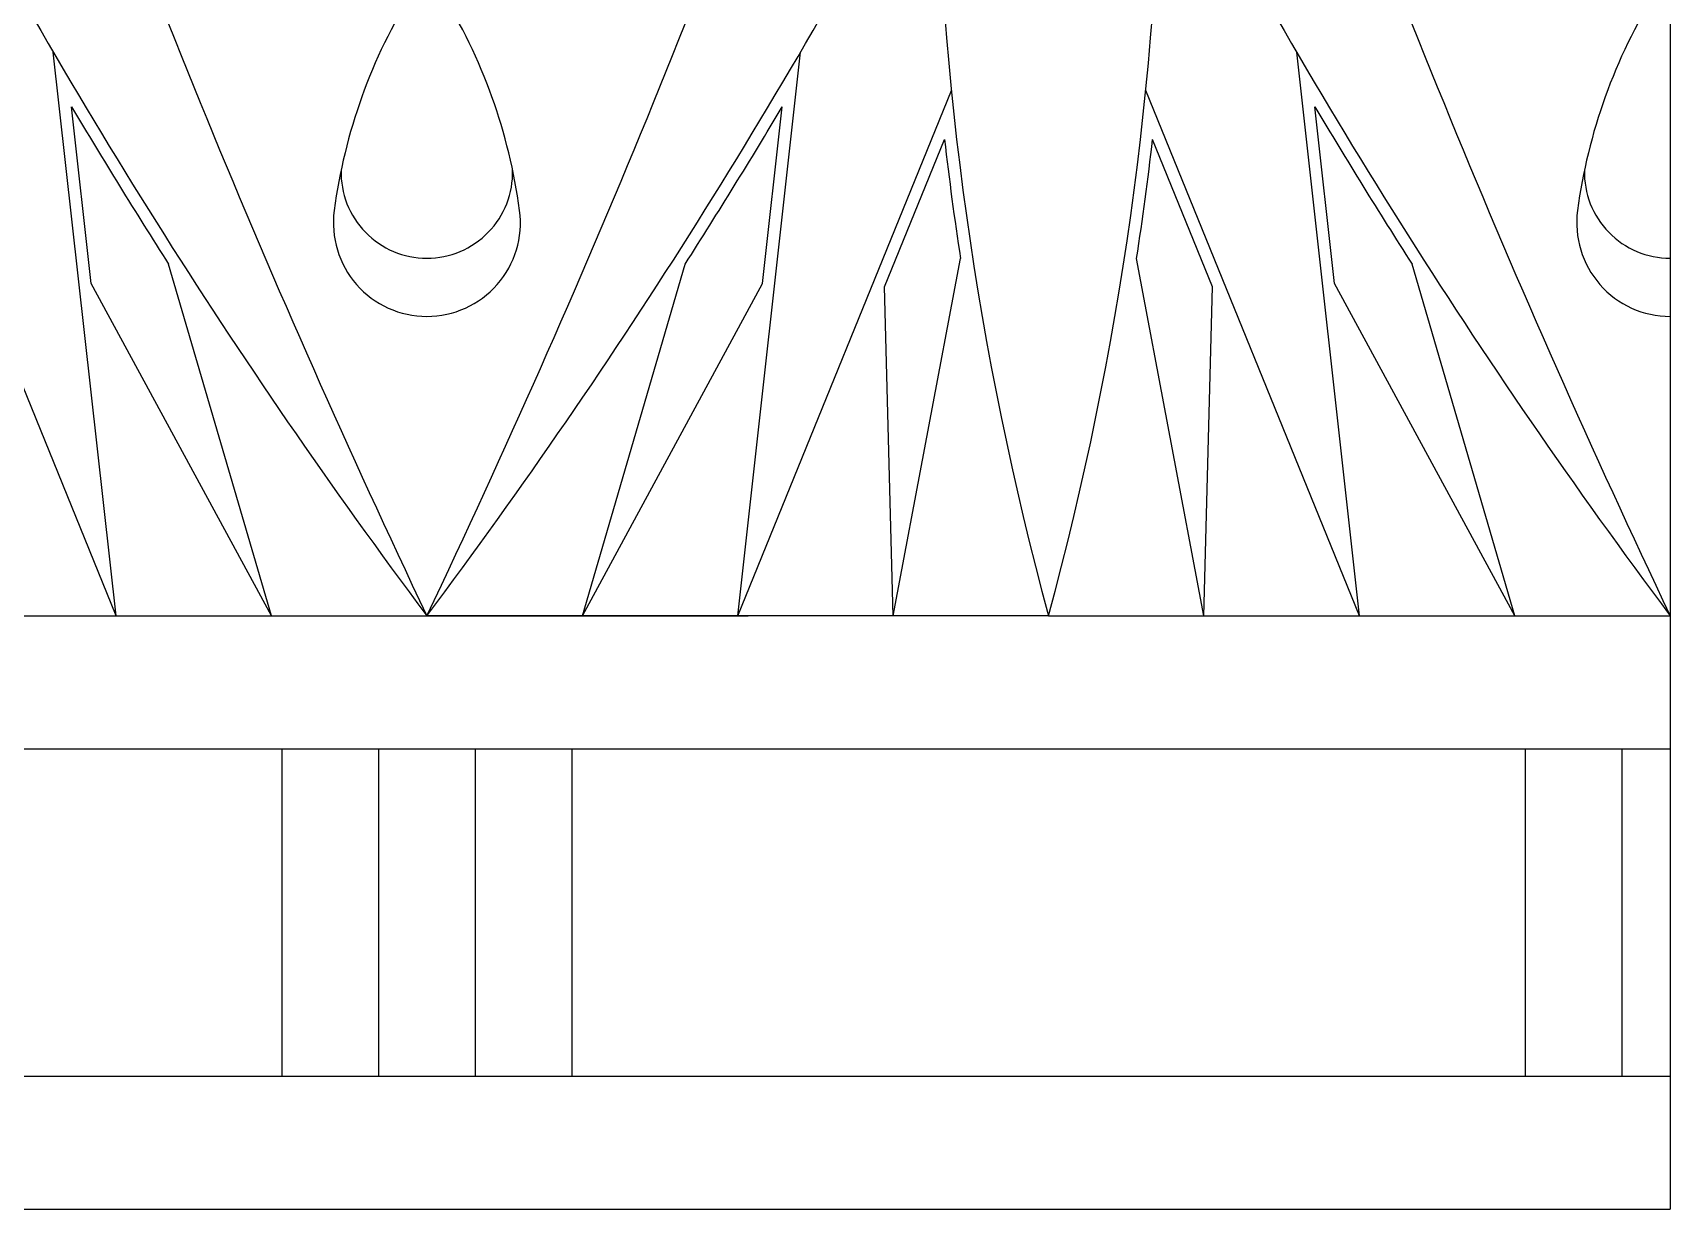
# Model space of a CAD drawing. Extents: x -111 to 2985, y -118 to 122.
# Drawn here: x -33.54 to -14.16, y -35.88 to -21.96 of the extents above; entities that cross this region are included whole.
import ezdxf

# ---------------------------------------------------------------- set-up
doc = ezdxf.new("R2010")
doc.units = 0
doc.layers.add('LAYER_03', color=5, linetype='CONTINUOUS')

msp = doc.modelspace()

# ---------------------------------------------------------------- linework, layer by layer
at = {"layer": 'LAYER_03'}
for points in [[(-58.307, 0.847), (-14.157, 0.847), (-14.157, -35.877)], [(-32.553, -28.854), (-33.296, -22.186)], [(-25.195, -28.854), (-24.452, -22.186)], [(-17.837, -28.854), (-18.579, -22.186)], [(-32.553, -28.854), (-35.082, -22.639)], [(-25.195, -28.854), (-22.666, -22.639)], [(-17.837, -28.854), (-20.365, -22.639)], [(-32.847, -24.923), (-33.079, -22.833)], [(-27.034, -28.854), (-24.901, -24.923), (-24.669, -22.833)], [(-18.13, -24.923), (-18.363, -22.833)], [(-23.457, -24.963), (-22.747, -23.218)], [(-19.676, -28.854), (-19.574, -24.963), (-20.284, -23.218)], [(-30.714, -28.854), (-31.931, -24.693)], [(-27.034, -28.854), (-25.817, -24.693)], [(-23.355, -28.854), (-22.558, -24.626)], [(-19.676, -28.854), (-20.473, -24.626)], [(-15.997, -28.854), (-17.214, -24.693)], [(-30.714, -28.854), (-32.847, -24.923)], [(-23.355, -28.854), (-23.457, -24.963)], [(-15.997, -28.854), (-18.13, -24.923)], [(-36.232, -28.854), (-32.553, -28.854)], [(-32.553, -28.854), (-28.874, -28.854)], [(-21.516, -28.854), (-25.195, -28.854), (-28.874, -28.854)], [(-21.516, -28.854), (-17.837, -28.854)], [(-17.837, -28.854), (-14.157, -28.854)], [(-58.307, -30.428), (-14.157, -30.428)], [(-30.591, -30.428), (-30.591, -34.302)], [(-29.446, -30.428), (-29.446, -34.302)], [(-28.302, -30.428), (-28.302, -34.302)], [(-27.157, -30.428), (-27.157, -34.302)], [(-15.875, -30.428), (-15.875, -34.302)], [(-14.73, -30.428), (-14.73, -34.302)], [(-58.307, -34.302), (-14.157, -34.302)], [(-58.307, -35.877), (-14.157, -35.877)]]:
    msp.add_lwpolyline(points, dxfattribs=at)
for points in [[(-33.76, -16.949, 0.027375), (-28.874, -28.854)], [(-28.874, -28.854, 0.027375), (-23.988, -16.949)], [(-19.043, -16.949, 0.027375), (-14.157, -28.854)], [(-50.949, -28.854, 0.063148), (-49.608, -19.297, 0.040441), (-43.591, -28.854), (-25.07, -28.854)], [(-34.891, -19.297, 0.040441), (-28.874, -28.854)], [(-28.874, -28.854, 0.040441), (-22.857, -19.297)], [(-22.857, -19.297, 0.063148), (-21.516, -28.854)], [(-21.516, -28.854, 0.063148), (-20.175, -19.297)], [(-20.175, -19.297, 0.040441), (-14.157, -28.854)], [(-29.041, -21.468, 0.106557), (-29.971, -24.059)], [(-27.777, -24.059, 0.106557), (-28.707, -21.468)], [(-14.324, -21.468, 0.106557), (-15.255, -24.059)], [(-33.079, -22.833, 0.007797), (-31.931, -24.693)], [(-25.817, -24.693, 0.007797), (-24.669, -22.833)], [(-18.363, -22.833, 0.007797), (-17.214, -24.693)], [(-22.747, -23.218, 0.009225), (-22.558, -24.626)], [(-20.473, -24.626, 0.009225), (-20.284, -23.218)], [(-29.889, -23.581, 0.422005), (-28.874, -24.623)], [(-28.874, -24.623, 0.422005), (-27.859, -23.581)], [(-15.173, -23.581, 0.422005), (-14.157, -24.623)], [(-29.971, -24.059, 0.453563), (-28.874, -25.312)], [(-28.874, -25.312, 0.453563), (-27.777, -24.059)], [(-15.255, -24.059, 0.453563), (-14.157, -25.312)]]:
    msp.add_lwpolyline(points, format="xyb", dxfattribs=at)

doc.saveas('drawing.dxf')
